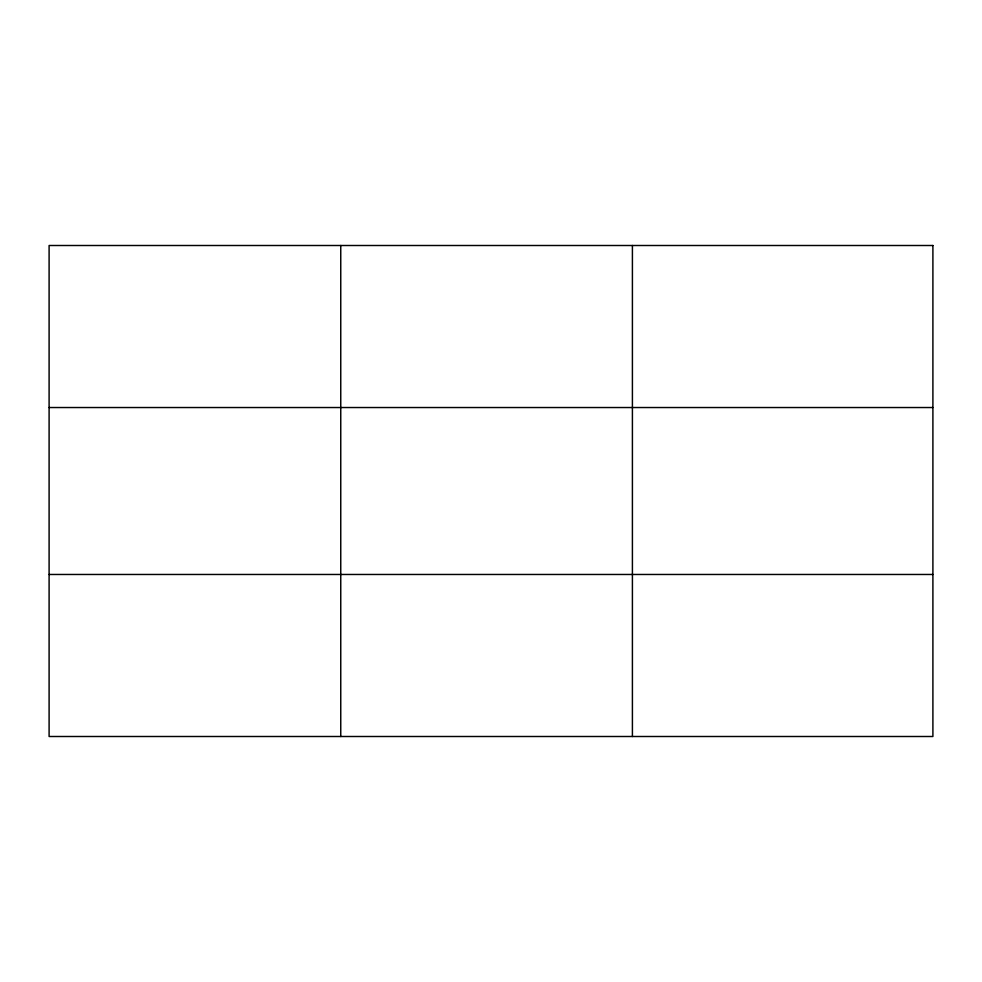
<?xml version="1.0" encoding="UTF-8"?>
<svg xmlns="http://www.w3.org/2000/svg" width="982" height="982" viewBox="0 0 982 982"><rect width="100%" height="100%" fill="white"/><g stroke="black" fill="none" stroke-linecap="round" stroke-linejoin="round"><path stroke-width="1.47" d="M340.754 736.5L340.754 245.5M632.408 736.5L632.408 245.5M49.1 407.53L932.9 407.53M49.1 574.47L932.9 574.47M932.9 245.5L49.1 245.5L49.1 736.5L932.9 736.5L932.9 245.5"/></g></svg>
